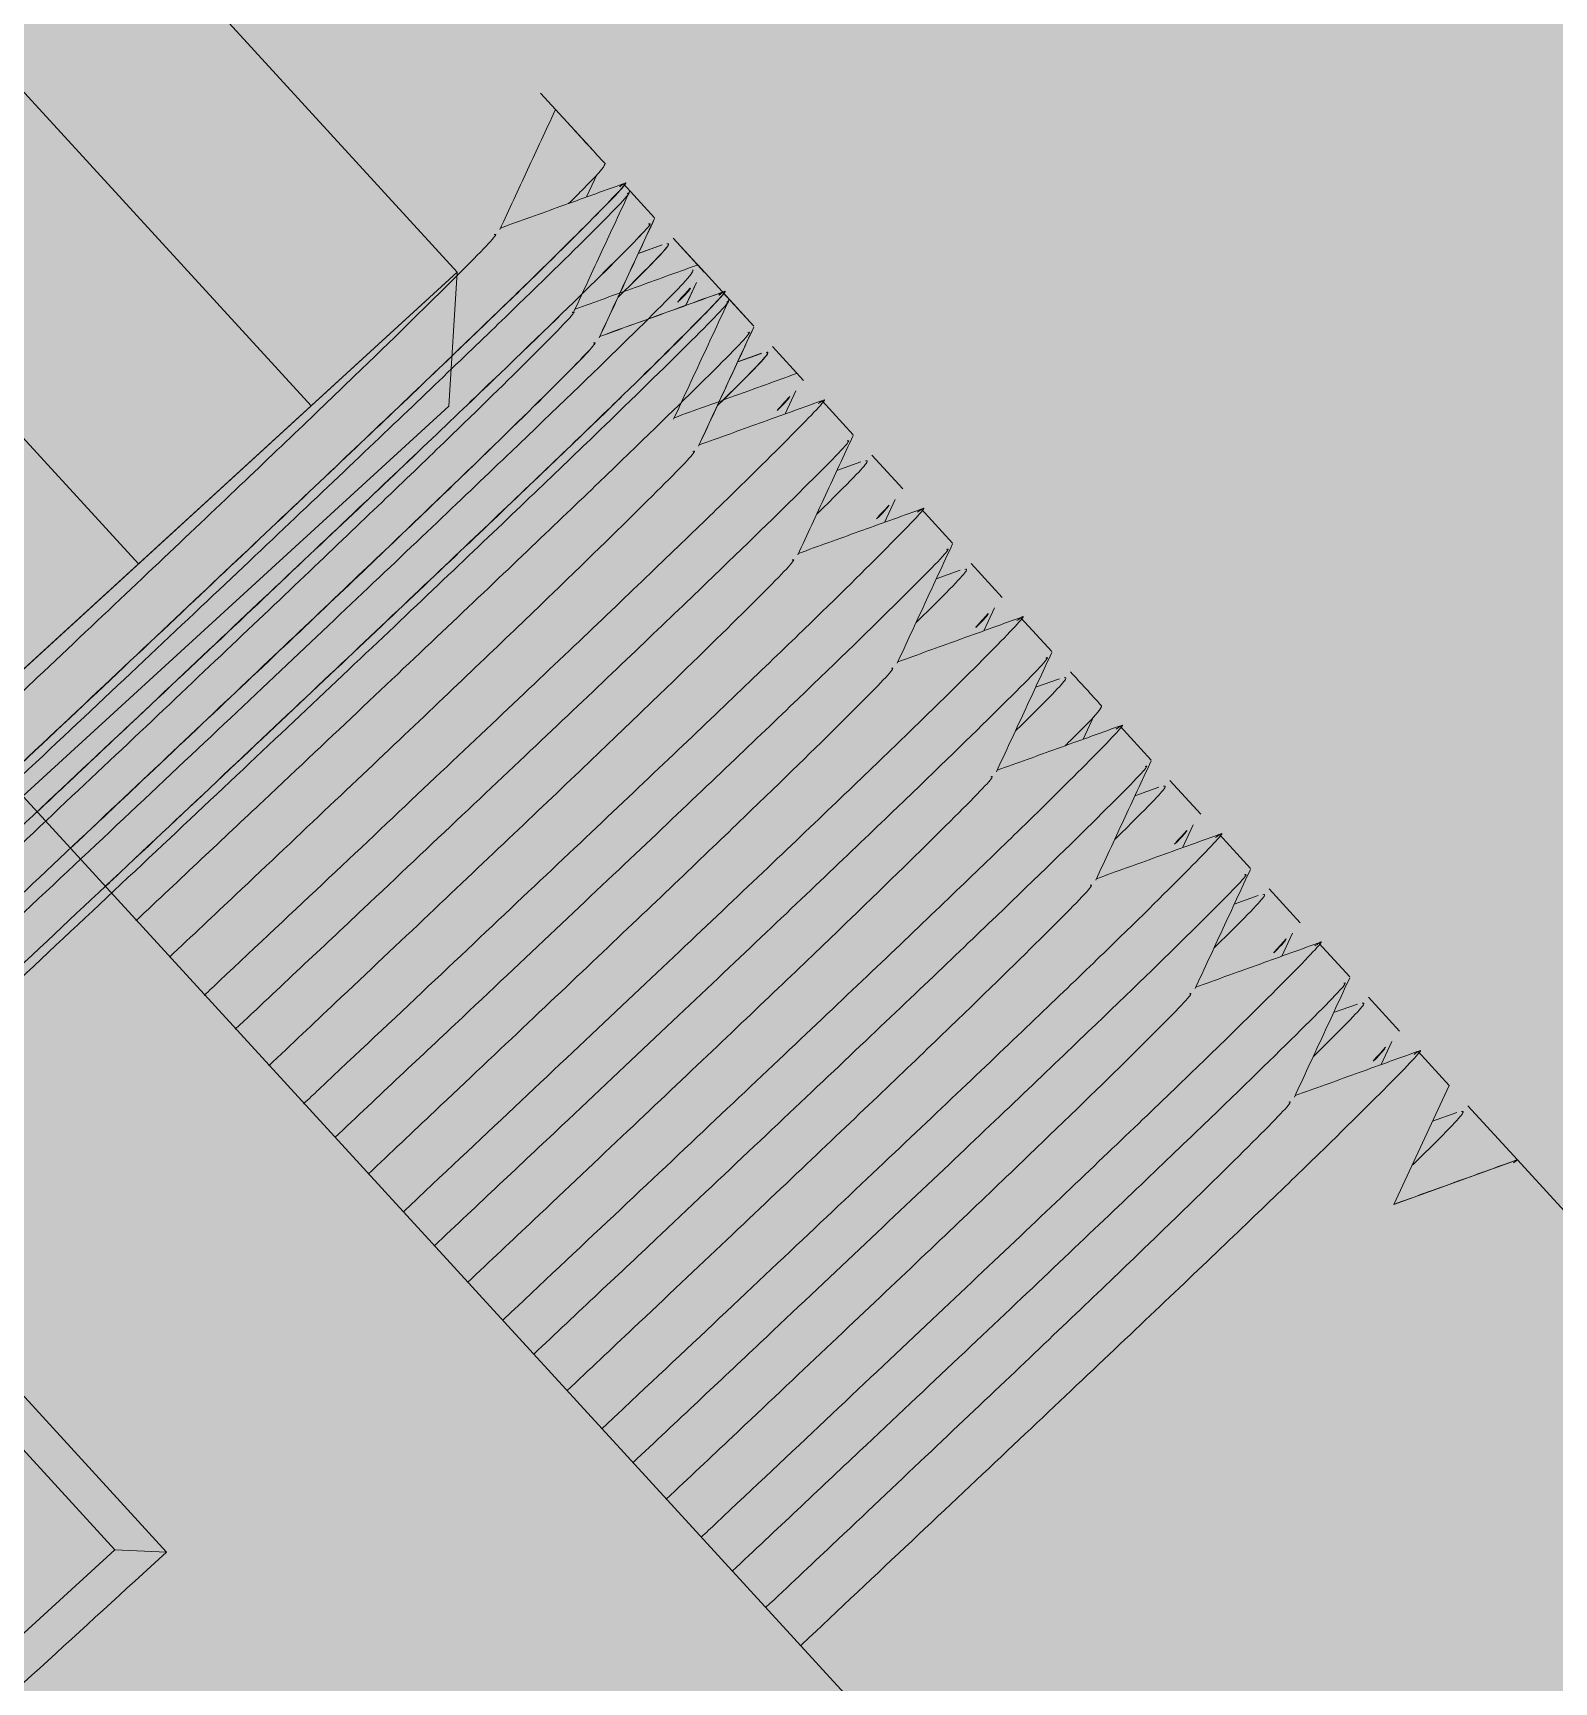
# Model space of a CAD drawing. Header units: metres. Extents: x 2306714 to 2308412, y 453204 to 454783.
# Drawn here: x 2307437.82626 to 2307437.85211, y 454011.39916 to 454011.4272 of the extents above; entities that cross this region are included whole.
import ezdxf

# ---------------------------------------------------------------- set-up
doc = ezdxf.new("R2010")
doc.units = ezdxf.units.M
for name, color, linetype in [('220_СТР', 7, 'Continuous'), ('АД_серый', 250, 'Continuous'), ('ГП_здания', 7, 'Continuous'), ('ПП_Дорога_Покрытия_Газон', 3, 'Continuous')]:
    doc.layers.add(name, color=color, linetype=linetype)
doc.layers.add('ГП_АД том 3.2.6', color=250, linetype='Continuous', lineweight=40)
doc.layers.add('ПП_Дорога_Покрытия_Щебневание_Прикромочное', color=151, linetype='Continuous', lineweight=30)

# ---------------------------------------------------------------- blocks, each defined once
blk = doc.blocks.new('АД 3.2.6')
at = {"layer": 'АД_серый'}
h = blk.add_hatch(dxfattribs=at)
h.set_pattern_fill('ANSI37', color=256, scale=0.25)
h.set_pattern_definition([(45, (-2306965.9422, -453205.9558), (-0.56126600757, 0.56126600757), []), (135, (-2306965.9422, -453205.9558), (-0.56126600757, -0.56126600757), [])])
edge = h.paths.add_edge_path()
edge.add_line((1053.931858, 1206.085365), (1054.025428, 1208.204838))
edge.add_line((1054.025428, 1208.204838), (1018.622022, 1175.791896))
edge.add_line((1018.622022, 1175.791896), (966.992054, 1128.523023))
edge.add_line((966.992054, 1128.523023), (878.483537, 1047.490669))
edge.add_line((878.483537, 1047.490669), (841.604988, 1013.727188))
edge.add_line((841.604988, 1013.727188), (814.314862, 988.742212))
edge.add_line((814.314862, 988.742212), (777.436313, 954.978731))
edge.add_line((777.436313, 954.978731), (740.557764, 921.21525))
edge.add_line((740.557764, 921.21525), (666.800667, 853.688288))
edge.add_line((666.800667, 853.688288), (629.922118, 819.924807))
edge.add_line((629.922118, 819.924807), (593.04357, 786.161326))
edge.add_line((593.04357, 786.161326), (556.165021, 752.397845))
edge.add_line((556.165021, 752.397845), (292.41778, 510.928882))
edge.add_line((292.41778, 510.928882), (59.061152, 297.283488))
edge.add_arc((479.247642, -161.67002), 622.249957, 132.475091023, 141.13179677)
edge.add_line((-5.230899, 228.811161), (-27.958181, 200.612925))
edge.add_arc((-516.719034, 594.545575), 627.750034, 312.475230683, 321.131796611, ccw=False)
edge.add_line((-92.817381, 131.536404), (-212.234683, 22.205542))
edge.add_line((-212.234683, 22.205542), (-211.221776, 21.099189))
edge.add_line((-211.221776, 21.099189), (-91.804474, 130.43005))
edge.add_arc((-516.719034, 594.545575), 629.250034, 312.475230695, 321.131796623)
edge.add_line((-26.790294, 199.671628), (-4.063012, 227.869864))
edge.add_arc((479.247642, -161.67002), 620.749957, 132.475091011, 141.131796759, ccw=False)
edge.add_line((60.074056, 296.177132), (293.446043, 509.836562))
edge.add_line((293.446043, 509.836562), (557.177951, 751.291461))
edge.add_line((557.177951, 751.291461), (594.056502, 785.05494))
edge.add_line((594.056502, 785.05494), (630.935053, 818.818418))
edge.add_line((630.935053, 818.818418), (667.813603, 852.581897))
edge.add_line((667.813603, 852.581897), (741.570705, 920.108855))
edge.add_line((741.570705, 920.108855), (778.449255, 953.872334))
edge.add_line((778.449255, 953.872334), (815.327806, 987.635812))
edge.add_line((815.327806, 987.635812), (842.617933, 1012.620787))
edge.add_line((842.617933, 1012.620787), (879.496484, 1046.384266))
edge.add_line((879.496484, 1046.384266), (968.005005, 1127.416615))
edge.add_line((968.005005, 1127.416615), (1019.634976, 1174.685485))
edge.add_line((1019.634976, 1174.685485), (1053.931858, 1206.085365))
blk = doc.blocks.new('Водоподготовка 4 этап')
at = {"layer": '220_СТР', "lineweight": 30, "true_color": 0xe51010}
h = blk.add_hatch(color=12, dxfattribs=at)
h.dxf.hatch_style = 1
h.paths.add_polyline_path([(2307427.332882, 454009.457954), (2307434.339805, 454015.873016), (2307439.338172, 454010.416246), (2307432.329877, 454003.999929)])
at = {"layer": 'ПП_Дорога_Покрытия_Щебневание_Прикромочное'}
h = blk.add_hatch(dxfattribs=at)
h.set_pattern_fill('ANSI37', color=256, scale=0.2, angle=4.77736958)
edge = h.paths.add_edge_path()
edge.add_line((2307428.854027, 454000.817677), (2307431.592306, 454003.324659))
edge.add_line((2307431.592306, 454003.324659), (2307432.267576, 454002.587088))
edge.add_line((2307432.267576, 454002.587088), (2307430.266868, 454000.755376))
edge.add_line((2307430.266868, 454000.755376), (2307440.650591, 453989.413637))
edge.add_arc((2307447.604717, 453979.818699), 11.850008, 42.4081678, 125.9334814, ccw=False)
edge.add_line((2307456.354279, 453987.810435), (2307478.60707, 453963.504589))
edge.add_arc((2307469.866895, 453955.502641), 11.849971, -47.5250172, 42.475234, ccw=False)
edge.add_line((2307477.868804, 453946.762431), (2307498.889567, 453966.007626))
edge.add_arc((2307490.887618, 453974.747838), 11.85, 222.4750961, 312.4751206, ccw=False)
edge.add_line((2307482.147402, 453966.745892), (2307441.551955, 454011.086726))
edge.add_line((2307441.551955, 454011.086726), (2307440.751013, 454010.353945))
edge.add_line((2307440.751013, 454010.353945), (2307440.075743, 454011.091516))
edge.add_line((2307440.075743, 454011.091516), (2307441.614004, 454012.499843))
edge.add_line((2307441.614004, 454012.499843), (2307452.602388, 454000.497657))
edge.add_line((2307452.602388, 454000.497657), (2307451.864817, 453999.822387))
edge.add_line((2307451.864817, 453999.822387), (2307453.215356, 453998.347245))
edge.add_line((2307453.215356, 453998.347245), (2307453.952927, 453999.022515))
edge.add_line((2307453.952927, 453999.022515), (2307482.884973, 453967.421162))
edge.add_arc((2307490.887571, 453974.746787), 10.849257, 222.4711703, 312.4790466)
edge.add_line((2307498.214297, 453966.745196), (2307498.889567, 453966.007626))
edge.add_line((2307498.889567, 453966.007626), (2307477.868804, 453946.762431))
edge.add_line((2307477.868804, 453946.762431), (2307477.197263, 453947.503196))
edge.add_arc((2307469.866572, 453955.50254), 10.850278, 312.5025069, 402.474487)
edge.add_line((2307477.869499, 453962.829319), (2307455.607352, 453987.145382))
edge.add_arc((2307447.604711, 453979.818713), 10.849993, 42.4750824, 130.626496)
edge.add_line((2307440.540006, 453988.053535), (2307428.854027, 454000.817677))
blk = doc.blocks.new('Водоподготовка 18.05')
at = {"layer": 'ГП_здания', "linetype": 'Continuous', "lineweight": 13}
for p, q in [((7599.94, 3198.862, 0), (7599.94, 3167.612, 0)), ((7614.502, 3193.499, 0), (7614.502, 3194.827, 0)), ((7613.888, 3192.999, 0), (7614.285, 3193.165, 0)), ((7614.502, 3191.957, 0), (7614.502, 3192.739, 0)), ((7614.285, 3191.533, 0), (7613.888, 3191.699, 0)), ((7614.285, 3191.53, 0), (7613.888, 3191.697, 0)), ((7614.502, 3190.71, 0), (7614.502, 3191.491, 0)), ((7614.502, 3190.707, 0), (7614.502, 3191.489, 0)), ((7614.502, 3190.085, 0), (7614.502, 3190.866, 0)), ((7613.888, 3190.502, 0), (7614.285, 3190.668, 0)), ((7613.888, 3190.499, 0), (7614.285, 3190.665, 0)), ((7614.502, 3189.46, 0), (7614.502, 3190.241, 0)), ((7614.502, 3189.457, 0), (7614.502, 3190.239, 0)), ((7614.285, 3189.033, 0), (7613.888, 3189.199, 0)), ((7614.285, 3189.03, 0), (7613.888, 3189.197, 0)), ((7614.502, 3188.207, 0), (7614.502, 3188.989, 0)), ((7613.888, 3187.999, 0), (7614.285, 3188.165, 0)), ((7614.502, 3186.957, 0), (7614.502, 3187.739, 0)), ((7614.285, 3186.53, 0), (7613.888, 3186.697, 0)), ((7614.502, 3185.707, 0), (7614.502, 3186.489, 0)), ((7613.888, 3185.499, 0), (7614.285, 3185.665, 0)), ((7614.502, 3184.457, 0), (7614.502, 3185.239, 0)), ((7614.285, 3184.03, 0), (7613.888, 3184.197, 0)), ((7614.502, 3183.207, 0), (7614.502, 3183.989, 0)), ((7613.888, 3182.999, 0), (7614.285, 3183.165, 0)), ((7614.502, 3181.957, 0), (7614.502, 3182.739, 0)), ((7614.285, 3181.53, 0), (7613.888, 3181.697, 0)), ((7613.888, 3180.499, 0), (7614.285, 3180.665, 0)), ((7614.502, 3179.457, 0), (7614.502, 3180.239, 0)), ((7614.285, 3179.03, 0), (7613.888, 3179.197, 0)), ((7614.502, 3178.207, 0), (7614.502, 3178.989, 0)), ((7613.888, 3177.999, 0), (7614.285, 3178.165, 0)), ((7614.502, 3176.957, 0), (7614.502, 3177.739, 0)), ((7614.285, 3176.53, 0), (7613.888, 3176.697, 0)), ((7614.502, 3175.707, 0), (7614.502, 3176.489, 0)), ((7613.888, 3175.499, 0), (7614.285, 3175.665, 0)), ((7614.502, 3174.457, 0), (7614.502, 3175.239, 0)), ((7614.285, 3174.03, 0), (7613.888, 3174.197, 0)), ((7614.502, 3173.207, 0), (7614.502, 3173.989, 0)), ((7613.888, 3172.999, 0), (7614.285, 3173.165, 0)), ((7614.285, 3171.53, 0), (7613.883, 3171.699, 0))]:
    blk.add_line(p, q, dxfattribs=at)
at = {"layer": 'ГП_здания', "lineweight": 13}
for p, q in [((7541.248, 3193.543, 0), (7611.405, 3193.543, 0)), ((7611.405, 3193.543, 0), (7609.76, 3191.955, 0))]:
    blk.add_line(p, q, dxfattribs=at)
at = {"layer": 'ГП_здания', "lineweight": 13, "elevation": 0}
blk.add_lwpolyline([(7611.405, 3218.328), (7611.405, 3193.543), (7541.248, 3193.543), (7541.248, 3218.328)], dxfattribs=at)
for points in [[(7608.036, 3214.921), (7608.036, 3193.543), (7604.056, 3193.543), (7604.056, 3214.921)], [(7542.894, 3191.955), (7609.76, 3191.955)]]:
    blk.add_lwpolyline(points, close=True, dxfattribs=at)
at = {"layer": 'ГП_здания', "linetype": 'Continuous', "lineweight": 13, "elevation": 0}
for points in [[(7585.981, 3181.452), (7592.44, 3181.452), (7593.065, 3180.827), (7593.065, 3185.827), (7580.565, 3185.827), (7580.565, 3192.077)], [(7592.44, 3181.452), (7592.44, 3185.202), (7593.065, 3185.827)], [(7614.42, 3170.248), (7614.502, 3170.239), (7612.44, 3171.098), (7614.502, 3171.957), (7614.502, 3172.739)], [(7614.502, 3083.398), (7614.502, 3170.239), (7614.502, 3171.489)]]:
    blk.add_lwpolyline(points, dxfattribs=at)
at = {"layer": 'ГП_здания', "linetype": 'Continuous', "lineweight": 13}
for points, knots in [([(7612.428, 3193.588, 0), (7612.772, 3193.731, 0), (7613.459, 3194.018, 0), (7614.147, 3194.305, 0), (7614.491, 3194.448, 0)], [0, 0, 0, 0, 0.499996, 1, 1, 1, 1]), ([(7614.502, 3193.989, 0), (7614.502, 3193.728, 0), (7614.502, 3193.468, 0), (7614.502, 3193.207, 0), (7614.471, 3193.184, 0), (7614.433, 3193.157, 0), (7613.698, 3193.129, 0), (7613.588, 3193.124, 0)], [0, 0, 0, 0, 1, 1, 1, 1.850128, 2, 2, 2, 2]), ([(7612.3, 3193.588, 0), (7612.315, 3193.58, 0), (7612.375, 3193.548, 0), (7611.303, 3193.492, 0), (7609.108, 3193.418, 0), (7605.805, 3193.348, 0), (7602.55, 3193.294, 0), (7600.458, 3193.262, 0), (7599.925, 3193.254, 0)], [0, 0, 0, 0, 0.0206859, 0.0805324, 0.1406269, 0.2000013, 0.2593635, 0.2789699, 0.2789699, 0.2789699, 0.2789699]), ([(7614.491, 3192.748, 0), (7614.147, 3192.891, 0), (7613.467, 3193.175, 0), (7612.788, 3193.458, 0), (7612.452, 3193.598, 0)], [0, 0, 0, 0, 0.505872, 1, 1, 1, 1]), ([(7539.402, 3191.533, 0), (7539.688, 3191.554, 0), (7540.297, 3191.6, 0), (7542.684, 3191.671, 0), (7546.137, 3191.741, 0), (7550.6, 3191.811, 0), (7555.911, 3191.884, 0), (7561.891, 3191.956, 0), (7568.338, 3192.025, 0), (7575.067, 3192.097, 0), (7581.864, 3192.17, 0), (7588.479, 3192.241, 0), (7594.721, 3192.311, 0), (7600.404, 3192.384, 0), (7605.319, 3192.456, 0), (7609.305, 3192.525, 0), (7612.294, 3192.597, 0), (7614.021, 3192.671, 0), (7614.703, 3192.721, 0), (7614.45, 3192.747, 0), (7614.42, 3192.751, 0)], [0, 0, 0, 0, 0.0525307, 0.1116248, 0.1700108, 0.2283849, 0.2874765, 0.3463341, 0.4044202, 0.4632692, 0.5223637, 0.5807518, 0.6391239, 0.6982151, 0.7570738, 0.81516, 0.8740078, 0.9333537, 0.9919847, 1, 1, 1, 1]), ([(7599.925, 3192.376, 0), (7600.045, 3192.378, 0), (7601.943, 3192.404, 0), (7605.319, 3192.454, 0), (7609.305, 3192.522, 0), (7612.294, 3192.595, 0), (7614.021, 3192.668, 0), (7614.703, 3192.718, 0), (7614.45, 3192.745, 0), (7614.42, 3192.748, 0)], [0.6942533, 0.6942533, 0.6942533, 0.6942533, 0.6982151, 0.7570738, 0.81516, 0.8740078, 0.9333537, 0.9919847, 1, 1, 1, 1]), ([(7614.432, 3192.574, 0), (7614.445, 3192.572, 0), (7614.577, 3192.545, 0), (7613.679, 3192.494, 0), (7611.685, 3192.426, 0), (7608.447, 3192.353, 0), (7604.213, 3192.28, 0), (7599.103, 3192.21, 0), (7593.284, 3192.14, 0), (7586.917, 3192.067, 0), (7580.234, 3191.994, 0), (7573.453, 3191.926, 0), (7566.769, 3191.853, 0), (7560.398, 3191.78, 0), (7554.573, 3191.71, 0), (7549.457, 3191.64, 0), (7545.214, 3191.567, 0), (7541.972, 3191.495, 0), (7539.946, 3191.426, 0), (7539.038, 3191.372, 0), (7539.209, 3191.341, 0), (7539.244, 3191.335, 0)], [0, 0, 0, 0, 0.006068, 0.063848, 0.120873, 0.17865, 0.236664, 0.293982, 0.351292, 0.409305, 0.467086, 0.524112, 0.581887, 0.639902, 0.697222, 0.75453, 0.812542, 0.870325, 0.92735, 0.985124, 1, 1, 1, 1]), ([(7612.426, 3191.714, 0), (7612.77, 3191.858, 0), (7613.458, 3192.144, 0), (7614.146, 3192.431, 0), (7614.49, 3192.574, 0)], [0, 0, 0, 0, 0.499996, 1, 1, 1, 1]), ([(7614.354, 3191.95, 0), (7614.371, 3191.942, 0), (7614.436, 3191.91, 0), (7613.301, 3191.853, 0), (7610.978, 3191.78, 0), (7607.484, 3191.71, 0), (7603.032, 3191.64, 0), (7597.717, 3191.567, 0), (7591.738, 3191.495, 0), (7585.291, 3191.426, 0), (7578.563, 3191.354, 0), (7571.766, 3191.28, 0), (7565.151, 3191.21, 0), (7558.908, 3191.14, 0), (7553.225, 3191.067, 0), (7548.312, 3190.995, 0), (7544.321, 3190.926, 0), (7541.346, 3190.854, 0), (7539.568, 3190.78, 0), (7538.904, 3190.719, 0), (7539.329, 3190.682, 0), (7539.487, 3190.668, 0)], [0, 0, 0, 0, 0.019731, 0.075555, 0.131612, 0.186996, 0.242369, 0.298423, 0.354254, 0.409354, 0.465178, 0.521234, 0.576621, 0.631992, 0.688045, 0.743878, 0.798978, 0.8548, 0.911095, 0.966712, 1, 1, 1, 1]), ([(7614.354, 3191.948, 0), (7614.371, 3191.94, 0), (7614.436, 3191.908, 0), (7613.301, 3191.851, 0), (7610.978, 3191.778, 0), (7607.484, 3191.708, 0), (7603.661, 3191.647, 0), (7600.965, 3191.609, 0), (7599.926, 3191.595, 0)], [0, 0, 0, 0, 0.0197307, 0.0755554, 0.1316115, 0.1869959, 0.242369, 0.2748414, 0.2748414, 0.2748414, 0.2748414]), ([(7612.428, 3191.09, 0), (7612.772, 3191.234, 0), (7613.459, 3191.52, 0), (7614.147, 3191.807, 0), (7614.491, 3191.95, 0)], [0, 0, 0, 0, 0.4999962, 1, 1, 1, 1]), ([(7612.428, 3191.088, 0), (7612.772, 3191.231, 0), (7613.459, 3191.518, 0), (7614.147, 3191.805, 0), (7614.491, 3191.948, 0)], [0, 0, 0, 0, 0.4999962, 1, 1, 1, 1]), ([(7612.376, 3191.714, 0), (7612.387, 3191.712, 0), (7612.51, 3191.685, 0), (7611.66, 3191.635, 0), (7609.777, 3191.566, 0), (7606.715, 3191.494, 0), (7602.714, 3191.421, 0), (7597.883, 3191.351, 0), (7592.383, 3191.281, 0), (7586.364, 3191.207, 0), (7580.047, 3191.135, 0), (7573.637, 3191.066, 0), (7567.319, 3190.994, 0), (7561.296, 3190.921, 0), (7555.79, 3190.851, 0), (7550.953, 3190.781, 0), (7546.944, 3190.707, 0), (7543.875, 3190.635, 0), (7541.98, 3190.567, 0), (7541.124, 3190.516, 0), (7541.246, 3190.489, 0), (7541.257, 3190.487, 0)], [0, 0, 0, 0, 0.005593, 0.063919, 0.121484, 0.179807, 0.23837, 0.296229, 0.354081, 0.412642, 0.47097, 0.528534, 0.586856, 0.645419, 0.703281, 0.76113, 0.819691, 0.87802, 0.935585, 0.993905, 1, 1, 1, 1]), ([(7614.49, 3190.877, 0), (7614.146, 3191.02, 0), (7613.467, 3191.303, 0), (7612.788, 3191.586, 0), (7612.453, 3191.725, 0)], [0, 0, 0, 0, 0.5065455, 1, 1, 1, 1]), ([(7613.132, 3191.384, 0), (7613.135, 3191.384, 0), (7613.934, 3191.408, 0), (7614.432, 3191.445, 0), (7614.373, 3191.479, 0), (7614.354, 3191.491, 0)], [0, 0, 0, 0, 0.002519, 0.668526, 1, 1, 1, 1]), ([(7613.132, 3191.381, 0), (7613.135, 3191.381, 0), (7613.934, 3191.406, 0), (7614.432, 3191.442, 0), (7614.373, 3191.477, 0), (7614.354, 3191.489, 0)], [0, 0, 0, 0, 0.002519, 0.668526, 1, 1, 1, 1]), ([(7612.3, 3191.09, 0), (7612.315, 3191.082, 0), (7612.375, 3191.051, 0), (7611.303, 3190.994, 0), (7609.108, 3190.921, 0), (7605.805, 3190.851, 0), (7601.597, 3190.781, 0), (7596.573, 3190.707, 0), (7590.921, 3190.635, 0), (7584.827, 3190.566, 0), (7578.467, 3190.494, 0), (7572.042, 3190.421, 0), (7565.789, 3190.351, 0), (7559.888, 3190.281, 0), (7554.515, 3190.208, 0), (7549.875, 3190.135, 0), (7546.085, 3190.067, 0), (7543.34, 3189.994, 0), (7541.793, 3189.935, 0), (7541.591, 3189.902, 0), (7541.534, 3189.893, 0)], [0, 0, 0, 0, 0.0206859, 0.0805324, 0.1406269, 0.2000013, 0.2593635, 0.3194555, 0.3793094, 0.4383788, 0.498224, 0.5583189, 0.6176953, 0.6770556, 0.7371471, 0.7970022, 0.8560717, 0.9159156, 0.9762662, 1, 1, 1, 1]), ([(7612.3, 3191.088, 0), (7612.315, 3191.08, 0), (7612.375, 3191.048, 0), (7611.303, 3190.992, 0), (7609.108, 3190.918, 0), (7605.805, 3190.848, 0), (7602.55, 3190.794, 0), (7600.459, 3190.762, 0), (7599.926, 3190.754, 0)], [0, 0, 0, 0, 0.0206859, 0.0805324, 0.1406269, 0.2000013, 0.2593635, 0.2789518, 0.2789518, 0.2789518, 0.2789518]), ([(7614.491, 3190.25, 0), (7614.147, 3190.394, 0), (7613.467, 3190.677, 0), (7612.788, 3190.96, 0), (7612.452, 3191.1, 0)], [0, 0, 0, 0, 0.5058718, 1, 1, 1, 1]), ([(7614.491, 3190.248, 0), (7614.147, 3190.391, 0), (7613.467, 3190.675, 0), (7612.788, 3190.958, 0), (7612.452, 3191.098, 0)], [0, 0, 0, 0, 0.5058718, 1, 1, 1, 1]), ([(7539.288, 3189.627, 0), (7539.308, 3189.641, 0), (7539.361, 3189.68, 0), (7540.8, 3189.741, 0), (7543.413, 3189.811, 0), (7547.163, 3189.884, 0), (7551.85, 3189.956, 0), (7557.332, 3190.025, 0), (7563.453, 3190.097, 0), (7570.029, 3190.171, 0), (7576.805, 3190.241, 0), (7583.572, 3190.311, 0), (7590.13, 3190.384, 0), (7596.248, 3190.457, 0), (7601.735, 3190.525, 0), (7606.43, 3190.598, 0), (7610.187, 3190.671, 0), (7612.82, 3190.741, 0), (7614.317, 3190.805, 0), (7614.366, 3190.848, 0), (7614.388, 3190.866, 0)], [0, 0, 0, 0, 0.034749, 0.092072, 0.149379, 0.207392, 0.265177, 0.322204, 0.379978, 0.438242, 0.495803, 0.553118, 0.611133, 0.668914, 0.72594, 0.783719, 0.841735, 0.899052, 0.956365, 1, 1, 1, 1]), ([(7614.142, 3190.668, 0), (7614.117, 3190.658, 0), (7614.081, 3190.645, 0), (7613.704, 3190.631, 0), (7613.588, 3190.627, 0)], [0, 0, 0, 0, 0.69351, 1, 1, 1, 1]), ([(7614.142, 3190.665, 0), (7614.117, 3190.656, 0), (7614.081, 3190.642, 0), (7613.704, 3190.629, 0), (7613.588, 3190.624, 0)], [0, 0, 0, 0, 0.69351, 1, 1, 1, 1]), ([(7539.402, 3189.033, 0), (7539.688, 3189.054, 0), (7540.297, 3189.1, 0), (7542.684, 3189.171, 0), (7546.137, 3189.241, 0), (7550.6, 3189.311, 0), (7555.911, 3189.384, 0), (7561.891, 3189.456, 0), (7568.338, 3189.525, 0), (7575.067, 3189.597, 0), (7581.864, 3189.67, 0), (7588.479, 3189.741, 0), (7594.721, 3189.811, 0), (7600.404, 3189.884, 0), (7605.319, 3189.956, 0), (7609.305, 3190.025, 0), (7612.294, 3190.097, 0), (7614.021, 3190.171, 0), (7614.703, 3190.221, 0), (7614.45, 3190.247, 0), (7614.42, 3190.251, 0)], [0, 0, 0, 0, 0.0525307, 0.1116248, 0.1700108, 0.2283849, 0.2874765, 0.3463341, 0.4044202, 0.4632692, 0.5223637, 0.5807518, 0.6391239, 0.6982151, 0.7570738, 0.81516, 0.8740078, 0.9333537, 0.9919847, 1, 1, 1, 1]), ([(7599.927, 3189.876, 0), (7600.046, 3189.878, 0), (7601.944, 3189.904, 0), (7605.319, 3189.954, 0), (7609.305, 3190.022, 0), (7612.294, 3190.095, 0), (7614.021, 3190.168, 0), (7614.703, 3190.218, 0), (7614.45, 3190.245, 0), (7614.42, 3190.248, 0)], [0.6942695, 0.6942695, 0.6942695, 0.6942695, 0.6982151, 0.7570738, 0.81516, 0.8740078, 0.9333537, 0.9919847, 1, 1, 1, 1]), ([(7614.432, 3190.074, 0), (7614.445, 3190.072, 0), (7614.577, 3190.045, 0), (7613.679, 3189.994, 0), (7611.685, 3189.926, 0), (7608.447, 3189.853, 0), (7604.213, 3189.78, 0), (7599.103, 3189.71, 0), (7593.284, 3189.64, 0), (7586.917, 3189.567, 0), (7580.234, 3189.494, 0), (7573.453, 3189.426, 0), (7566.769, 3189.353, 0), (7560.398, 3189.28, 0), (7554.573, 3189.21, 0), (7549.457, 3189.14, 0), (7545.214, 3189.067, 0), (7541.972, 3188.995, 0), (7539.946, 3188.926, 0), (7539.038, 3188.872, 0), (7539.209, 3188.841, 0), (7539.244, 3188.835, 0)], [0, 0, 0, 0, 0.006068, 0.063848, 0.120873, 0.17865, 0.236664, 0.293982, 0.351292, 0.409305, 0.467086, 0.524112, 0.581887, 0.639902, 0.697222, 0.75453, 0.812542, 0.870325, 0.92735, 0.985124, 1, 1, 1, 1]), ([(7612.426, 3189.214, 0), (7612.77, 3189.358, 0), (7613.458, 3189.644, 0), (7614.146, 3189.931, 0), (7614.49, 3190.074, 0)], [0, 0, 0, 0, 0.499996, 1, 1, 1, 1]), ([(7614.354, 3189.448, 0), (7614.371, 3189.44, 0), (7614.436, 3189.408, 0), (7613.301, 3189.351, 0), (7610.978, 3189.278, 0), (7607.484, 3189.208, 0), (7603.662, 3189.147, 0), (7600.966, 3189.109, 0), (7599.927, 3189.095, 0)], [0, 0, 0, 0, 0.0197307, 0.0755554, 0.1316115, 0.1869959, 0.242369, 0.274826, 0.274826, 0.274826, 0.274826]), ([(7612.428, 3188.59, 0), (7612.772, 3188.734, 0), (7613.459, 3189.02, 0), (7614.147, 3189.307, 0), (7614.491, 3189.45, 0)], [0, 0, 0, 0, 0.499996, 1, 1, 1, 1]), ([(7612.428, 3188.588, 0), (7612.772, 3188.731, 0), (7613.459, 3189.018, 0), (7614.147, 3189.305, 0), (7614.491, 3189.448, 0)], [0, 0, 0, 0, 0.499996, 1, 1, 1, 1]), ([(7614.49, 3188.377, 0), (7614.146, 3188.52, 0), (7613.467, 3188.803, 0), (7612.788, 3189.086, 0), (7612.453, 3189.225, 0)], [0, 0, 0, 0, 0.506545, 1, 1, 1, 1]), ([(7613.132, 3188.884, 0), (7613.135, 3188.884, 0), (7613.934, 3188.908, 0), (7614.432, 3188.945, 0), (7614.373, 3188.979, 0), (7614.354, 3188.991, 0)], [0, 0, 0, 0, 0.002519, 0.668526, 1, 1, 1, 1]), ([(7613.132, 3188.881, 0), (7613.135, 3188.881, 0), (7613.934, 3188.906, 0), (7614.432, 3188.942, 0), (7614.373, 3188.977, 0), (7614.354, 3188.989, 0)], [0, 0, 0, 0, 0.002519, 0.668526, 1, 1, 1, 1]), ([(7612.3, 3188.588, 0), (7612.315, 3188.58, 0), (7612.375, 3188.548, 0), (7611.303, 3188.492, 0), (7609.108, 3188.418, 0), (7605.805, 3188.348, 0), (7602.551, 3188.294, 0), (7600.459, 3188.262, 0), (7599.928, 3188.254, 0)], [0, 0, 0, 0, 0.0206859, 0.0805324, 0.1406269, 0.2000013, 0.2593635, 0.2789337, 0.2789337, 0.2789337, 0.2789337]), ([(7614.491, 3187.748, 0), (7614.147, 3187.891, 0), (7613.467, 3188.175, 0), (7612.788, 3188.458, 0), (7612.452, 3188.598, 0)], [0, 0, 0, 0, 0.505872, 1, 1, 1, 1]), ([(7614.142, 3188.165, 0), (7614.117, 3188.156, 0), (7614.081, 3188.142, 0), (7613.704, 3188.129, 0), (7613.588, 3188.124, 0)], [0, 0, 0, 0, 0.69351, 1, 1, 1, 1]), ([(7599.928, 3187.376, 0), (7600.047, 3187.378, 0), (7601.944, 3187.404, 0), (7605.319, 3187.454, 0), (7609.305, 3187.522, 0), (7612.294, 3187.595, 0), (7614.021, 3187.668, 0), (7614.703, 3187.718, 0), (7614.45, 3187.745, 0), (7614.42, 3187.748, 0)], [0.6942857, 0.6942857, 0.6942857, 0.6942857, 0.6982151, 0.7570738, 0.81516, 0.8740078, 0.9333537, 0.9919847, 1, 1, 1, 1]), ([(7614.354, 3186.948, 0), (7614.371, 3186.94, 0), (7614.436, 3186.908, 0), (7613.301, 3186.851, 0), (7610.978, 3186.778, 0), (7607.484, 3186.708, 0), (7603.662, 3186.647, 0), (7600.967, 3186.609, 0), (7599.929, 3186.595, 0)], [0, 0, 0, 0, 0.0197307, 0.0755554, 0.1316115, 0.1869959, 0.242369, 0.2748106, 0.2748106, 0.2748106, 0.2748106]), ([(7612.428, 3186.088, 0), (7612.772, 3186.231, 0), (7613.459, 3186.518, 0), (7614.147, 3186.805, 0), (7614.491, 3186.948, 0)], [0, 0, 0, 0, 0.499996, 1, 1, 1, 1]), ([(7613.132, 3186.381, 0), (7613.135, 3186.381, 0), (7613.934, 3186.406, 0), (7614.432, 3186.442, 0), (7614.373, 3186.477, 0), (7614.354, 3186.489, 0)], [0, 0, 0, 0, 0.002519, 0.668526, 1, 1, 1, 1]), ([(7612.3, 3186.088, 0), (7612.315, 3186.08, 0), (7612.375, 3186.048, 0), (7611.303, 3185.992, 0), (7609.108, 3185.918, 0), (7605.805, 3185.848, 0), (7602.551, 3185.794, 0), (7600.46, 3185.762, 0), (7599.929, 3185.754, 0)], [0, 0, 0, 0, 0.0206859, 0.0805324, 0.1406269, 0.2000013, 0.2593635, 0.2789156, 0.2789156, 0.2789156, 0.2789156]), ([(7614.491, 3185.248, 0), (7614.147, 3185.391, 0), (7613.467, 3185.675, 0), (7612.788, 3185.958, 0), (7612.452, 3186.098, 0)], [0, 0, 0, 0, 0.5058718, 1, 1, 1, 1]), ([(7614.142, 3185.665, 0), (7614.117, 3185.656, 0), (7614.081, 3185.642, 0), (7613.704, 3185.629, 0), (7613.588, 3185.624, 0)], [0, 0, 0, 0, 0.69351, 1, 1, 1, 1]), ([(7599.93, 3184.876, 0), (7600.048, 3184.878, 0), (7601.945, 3184.904, 0), (7605.319, 3184.954, 0), (7609.305, 3185.022, 0), (7612.294, 3185.095, 0), (7614.021, 3185.168, 0), (7614.703, 3185.218, 0), (7614.45, 3185.245, 0), (7614.42, 3185.248, 0)], [0.6943019, 0.6943019, 0.6943019, 0.6943019, 0.6982151, 0.7570738, 0.81516, 0.8740078, 0.9333537, 0.9919847, 1, 1, 1, 1]), ([(7614.354, 3184.448, 0), (7614.371, 3184.44, 0), (7614.436, 3184.408, 0), (7613.301, 3184.351, 0), (7610.978, 3184.278, 0), (7607.484, 3184.208, 0), (7603.663, 3184.147, 0), (7600.968, 3184.109, 0), (7599.93, 3184.095, 0)], [0, 0, 0, 0, 0.0197307, 0.0755554, 0.1316115, 0.1869959, 0.242369, 0.2747953, 0.2747953, 0.2747953, 0.2747953]), ([(7612.428, 3183.588, 0), (7612.772, 3183.731, 0), (7613.459, 3184.018, 0), (7614.147, 3184.305, 0), (7614.491, 3184.448, 0)], [0, 0, 0, 0, 0.499996, 1, 1, 1, 1]), ([(7613.132, 3183.881, 0), (7613.135, 3183.881, 0), (7613.934, 3183.906, 0), (7614.432, 3183.942, 0), (7614.373, 3183.977, 0), (7614.354, 3183.989, 0)], [0, 0, 0, 0, 0.002519, 0.668526, 1, 1, 1, 1]), ([(7612.3, 3183.588, 0), (7612.315, 3183.58, 0), (7612.375, 3183.548, 0), (7611.303, 3183.492, 0), (7609.108, 3183.418, 0), (7605.805, 3183.348, 0), (7602.552, 3183.294, 0), (7600.461, 3183.262, 0), (7599.93, 3183.254, 0)], [0, 0, 0, 0, 0.0206859, 0.0805324, 0.1406269, 0.2000013, 0.2593635, 0.2788975, 0.2788975, 0.2788975, 0.2788975]), ([(7614.491, 3182.748, 0), (7614.147, 3182.891, 0), (7613.467, 3183.175, 0), (7612.788, 3183.458, 0), (7612.452, 3183.598, 0)], [0, 0, 0, 0, 0.505872, 1, 1, 1, 1]), ([(7614.142, 3183.165, 0), (7614.117, 3183.156, 0), (7614.081, 3183.142, 0), (7613.704, 3183.129, 0), (7613.588, 3183.124, 0)], [0, 0, 0, 0, 0.69351, 1, 1, 1, 1]), ([(7599.931, 3182.376, 0), (7600.049, 3182.378, 0), (7601.945, 3182.404, 0), (7605.319, 3182.454, 0), (7609.305, 3182.522, 0), (7612.294, 3182.595, 0), (7614.021, 3182.668, 0), (7614.703, 3182.718, 0), (7614.45, 3182.745, 0), (7614.42, 3182.748, 0)], [0.6943181, 0.6943181, 0.6943181, 0.6943181, 0.6982151, 0.7570738, 0.81516, 0.8740078, 0.9333537, 0.9919847, 1, 1, 1, 1]), ([(7614.354, 3181.948, 0), (7614.371, 3181.94, 0), (7614.436, 3181.908, 0), (7613.301, 3181.851, 0), (7610.978, 3181.778, 0), (7607.484, 3181.708, 0), (7603.663, 3181.647, 0), (7600.968, 3181.609, 0), (7599.931, 3181.595, 0)], [0, 0, 0, 0, 0.0197307, 0.0755554, 0.1316115, 0.1869959, 0.242369, 0.2747799, 0.2747799, 0.2747799, 0.2747799]), ([(7612.428, 3181.088, 0), (7612.772, 3181.231, 0), (7613.459, 3181.518, 0), (7614.147, 3181.805, 0), (7614.491, 3181.948, 0)], [0, 0, 0, 0, 0.499996, 1, 1, 1, 1]), ([(7593.065, 3180.827, 0), (7591.117, 3180.827, 0), (7589.169, 3180.827, 0), (7587.222, 3180.827, 0), (7587.218, 3180.829, 0), (7587.21, 3180.833, 0), (7587.139, 3180.871, 0), (7586.975, 3180.958, 0), (7586.588, 3181.159, 0), (7586.227, 3181.336, 0), (7585.983, 3181.451, 0), (7585.981, 3181.452, 0), (7586.414, 3180.806, 0), (7586.848, 3180.16, 0), (7587.281, 3179.514, 0), (7587.472, 3179.102, 0), (7587.663, 3178.69, 0), (7587.854, 3178.278, 0)], [0, 0, 0, 0, 1, 1, 1, 1.065112, 1.145122, 1.270082, 1.50687, 1.996115, 2, 2, 2, 3, 3, 3, 4, 4, 4, 4]), ([(7613.132, 3181.381, 0), (7613.135, 3181.381, 0), (7613.934, 3181.406, 0), (7614.432, 3181.442, 0), (7614.373, 3181.477, 0), (7614.354, 3181.489, 0)], [0, 0, 0, 0, 0.002519, 0.668526, 1, 1, 1, 1]), ([(7614.502, 3181.489, 0), (7614.502, 3181.228, 0), (7614.502, 3180.968, 0), (7614.502, 3180.707, 0), (7614.471, 3180.684, 0), (7614.433, 3180.657, 0), (7613.698, 3180.629, 0), (7613.588, 3180.624, 0)], [0, 0, 0, 0, 1, 1, 1, 1.850128, 2, 2, 2, 2]), ([(7612.3, 3181.088, 0), (7612.315, 3181.08, 0), (7612.375, 3181.048, 0), (7611.303, 3180.992, 0), (7609.108, 3180.918, 0), (7605.805, 3180.848, 0), (7602.552, 3180.794, 0), (7600.462, 3180.762, 0), (7599.932, 3180.754, 0)], [0, 0, 0, 0, 0.0206859, 0.0805324, 0.1406269, 0.2000013, 0.2593635, 0.2788794, 0.2788794, 0.2788794, 0.2788794]), ([(7614.491, 3180.248, 0), (7614.147, 3180.391, 0), (7613.467, 3180.675, 0), (7612.788, 3180.958, 0), (7612.452, 3181.098, 0)], [0, 0, 0, 0, 0.505872, 1, 1, 1, 1]), ([(7599.932, 3179.876, 0), (7600.05, 3179.878, 0), (7601.946, 3179.904, 0), (7605.319, 3179.954, 0), (7609.305, 3180.022, 0), (7612.294, 3180.095, 0), (7614.021, 3180.168, 0), (7614.703, 3180.218, 0), (7614.45, 3180.245, 0), (7614.42, 3180.248, 0)], [0.6943343, 0.6943343, 0.6943343, 0.6943343, 0.6982151, 0.7570738, 0.81516, 0.8740078, 0.9333537, 0.9919847, 1, 1, 1, 1]), ([(7614.354, 3179.448, 0), (7614.371, 3179.44, 0), (7614.436, 3179.408, 0), (7613.301, 3179.351, 0), (7610.978, 3179.278, 0), (7607.484, 3179.208, 0), (7603.663, 3179.147, 0), (7600.969, 3179.109, 0), (7599.933, 3179.095, 0)], [0, 0, 0, 0, 0.0197307, 0.0755554, 0.1316115, 0.1869959, 0.242369, 0.2747645, 0.2747645, 0.2747645, 0.2747645]), ([(7612.428, 3178.588, 0), (7612.772, 3178.731, 0), (7613.459, 3179.018, 0), (7614.147, 3179.305, 0), (7614.491, 3179.448, 0)], [0, 0, 0, 0, 0.4999962, 1, 1, 1, 1]), ([(7613.132, 3178.881, 0), (7613.135, 3178.881, 0), (7613.934, 3178.906, 0), (7614.432, 3178.942, 0), (7614.373, 3178.977, 0), (7614.354, 3178.989, 0)], [0, 0, 0, 0, 0.002519, 0.668526, 1, 1, 1, 1]), ([(7612.3, 3178.588, 0), (7612.315, 3178.58, 0), (7612.375, 3178.548, 0), (7611.303, 3178.492, 0), (7609.108, 3178.418, 0), (7605.805, 3178.348, 0), (7602.553, 3178.294, 0), (7600.463, 3178.262, 0), (7599.933, 3178.254, 0)], [0, 0, 0, 0, 0.0206859, 0.0805324, 0.1406269, 0.2000013, 0.2593635, 0.2788613, 0.2788613, 0.2788613, 0.2788613]), ([(7614.491, 3177.748, 0), (7614.147, 3177.891, 0), (7613.467, 3178.175, 0), (7612.788, 3178.458, 0), (7612.452, 3178.598, 0)], [0, 0, 0, 0, 0.505872, 1, 1, 1, 1]), ([(7614.142, 3178.165, 0), (7614.117, 3178.156, 0), (7614.081, 3178.142, 0), (7613.704, 3178.129, 0), (7613.588, 3178.124, 0)], [0, 0, 0, 0, 0.69351, 1, 1, 1, 1]), ([(7599.934, 3177.377, 0), (7600.051, 3177.378, 0), (7601.946, 3177.404, 0), (7605.319, 3177.454, 0), (7609.305, 3177.522, 0), (7612.294, 3177.595, 0), (7614.021, 3177.668, 0), (7614.703, 3177.718, 0), (7614.45, 3177.745, 0), (7614.42, 3177.748, 0)], [0.6943506, 0.6943506, 0.6943506, 0.6943506, 0.6982151, 0.7570738, 0.81516, 0.8740078, 0.9333537, 0.9919847, 1, 1, 1, 1]), ([(7614.354, 3176.948, 0), (7614.371, 3176.94, 0), (7614.436, 3176.908, 0), (7613.301, 3176.851, 0), (7610.978, 3176.778, 0), (7607.484, 3176.708, 0), (7603.664, 3176.647, 0), (7600.97, 3176.609, 0), (7599.934, 3176.595, 0)], [0, 0, 0, 0, 0.0197307, 0.0755554, 0.1316115, 0.1869959, 0.242369, 0.2747491, 0.2747491, 0.2747491, 0.2747491]), ([(7612.428, 3176.088, 0), (7612.772, 3176.231, 0), (7613.459, 3176.518, 0), (7614.147, 3176.805, 0), (7614.491, 3176.948, 0)], [0, 0, 0, 0, 0.4999962, 1, 1, 1, 1]), ([(7613.132, 3176.381, 0), (7613.135, 3176.381, 0), (7613.934, 3176.406, 0), (7614.432, 3176.442, 0), (7614.373, 3176.477, 0), (7614.354, 3176.489, 0)], [0, 0, 0, 0, 0.002519, 0.668526, 1, 1, 1, 1]), ([(7612.3, 3176.088, 0), (7612.315, 3176.08, 0), (7612.375, 3176.048, 0), (7611.303, 3175.992, 0), (7609.108, 3175.918, 0), (7605.805, 3175.848, 0), (7602.553, 3175.794, 0), (7600.464, 3175.762, 0), (7599.935, 3175.754, 0)], [0, 0, 0, 0, 0.0206859, 0.0805324, 0.1406269, 0.2000013, 0.2593635, 0.2788432, 0.2788432, 0.2788432, 0.2788432]), ([(7614.491, 3175.248, 0), (7614.147, 3175.391, 0), (7613.467, 3175.675, 0), (7612.788, 3175.958, 0), (7612.452, 3176.098, 0)], [0, 0, 0, 0, 0.505872, 1, 1, 1, 1]), ([(7614.142, 3175.665, 0), (7614.117, 3175.656, 0), (7614.081, 3175.642, 0), (7613.704, 3175.629, 0), (7613.588, 3175.624, 0)], [0, 0, 0, 0, 0.69351, 1, 1, 1, 1]), ([(7599.935, 3174.877, 0), (7600.052, 3174.878, 0), (7601.947, 3174.904, 0), (7605.319, 3174.954, 0), (7609.305, 3175.022, 0), (7612.294, 3175.095, 0), (7614.021, 3175.168, 0), (7614.703, 3175.218, 0), (7614.45, 3175.245, 0), (7614.42, 3175.248, 0)], [0.6943668, 0.6943668, 0.6943668, 0.6943668, 0.6982151, 0.7570738, 0.81516, 0.8740078, 0.9333537, 0.9919847, 1, 1, 1, 1]), ([(7614.354, 3174.448, 0), (7614.371, 3174.44, 0), (7614.436, 3174.408, 0), (7613.301, 3174.351, 0), (7610.978, 3174.278, 0), (7607.484, 3174.208, 0), (7603.664, 3174.147, 0), (7600.971, 3174.109, 0), (7599.936, 3174.095, 0)], [0, 0, 0, 0, 0.0197307, 0.0755554, 0.1316115, 0.1869959, 0.242369, 0.2747338, 0.2747338, 0.2747338, 0.2747338]), ([(7612.428, 3173.588, 0), (7612.772, 3173.731, 0), (7613.459, 3174.018, 0), (7614.147, 3174.305, 0), (7614.491, 3174.448, 0)], [0, 0, 0, 0, 0.499996, 1, 1, 1, 1]), ([(7613.132, 3173.881, 0), (7613.135, 3173.881, 0), (7613.934, 3173.906, 0), (7614.432, 3173.942, 0), (7614.373, 3173.977, 0), (7614.354, 3173.989, 0)], [0, 0, 0, 0, 0.002519, 0.668526, 1, 1, 1, 1]), ([(7612.3, 3173.588, 0), (7612.315, 3173.58, 0), (7612.375, 3173.548, 0), (7611.303, 3173.492, 0), (7609.108, 3173.418, 0), (7605.805, 3173.348, 0), (7602.553, 3173.294, 0), (7600.465, 3173.262, 0), (7599.936, 3173.254, 0)], [0, 0, 0, 0, 0.0206859, 0.0805324, 0.1406269, 0.2000013, 0.2593635, 0.2788251, 0.2788251, 0.2788251, 0.2788251]), ([(7614.491, 3172.748, 0), (7614.147, 3172.891, 0), (7613.467, 3173.175, 0), (7612.788, 3173.458, 0), (7612.452, 3173.598, 0)], [0, 0, 0, 0, 0.505872, 1, 1, 1, 1]), ([(7614.142, 3173.165, 0), (7614.117, 3173.156, 0), (7614.081, 3173.142, 0), (7613.704, 3173.129, 0), (7613.588, 3173.124, 0)], [0, 0, 0, 0, 0.69351, 1, 1, 1, 1]), ([(7599.937, 3172.377, 0), (7600.053, 3172.378, 0), (7601.947, 3172.404, 0), (7605.319, 3172.454, 0), (7609.305, 3172.522, 0), (7612.294, 3172.595, 0), (7614.021, 3172.668, 0), (7614.703, 3172.718, 0), (7614.45, 3172.745, 0), (7614.42, 3172.748, 0)], [0.694383, 0.694383, 0.694383, 0.694383, 0.6982151, 0.7570738, 0.81516, 0.8740078, 0.9333537, 0.9919847, 1, 1, 1, 1]), ([(7613.119, 3171.381, 0), (7613.126, 3171.381, 0), (7613.93, 3171.406, 0), (7614.433, 3171.442, 0), (7614.373, 3171.477, 0), (7614.354, 3171.489, 0)], [0, 0, 0, 0, 0.006059, 0.669702, 1, 1, 1, 1]), ([(7614.491, 3170.248, 0), (7614.147, 3170.391, 0), (7613.465, 3170.675, 0), (7612.784, 3170.96, 0), (7612.446, 3171.1, 0)], [0, 0, 0, 0, 0.504381, 1, 1, 1, 1])]:
    blk.add_open_spline(points, degree=3, knots=knots, dxfattribs=at)

msp = doc.modelspace()

# ---------------------------------------------------------------- hatches: boundary and pattern name
at = {"layer": 'ПП_Дорога_Покрытия_Газон'}
h = msp.add_hatch(dxfattribs=at)
h.set_pattern_fill('ANSI37', color=256, scale=0.15, angle=-9.47535813)
edge = h.paths.add_edge_path()
edge.add_line((2307436.385294, 454020.457331), (2307441.303028, 454014.976287))
edge.add_line((2307441.303028, 454014.976287), (2307441.399194, 454014.986363))
edge.add_line((2307441.399194, 454014.986363), (2307441.530983, 454014.993165))
edge.add_line((2307441.530983, 454014.993165), (2307441.662947, 454014.992998))
edge.add_line((2307441.662947, 454014.992998), (2307441.794718, 454014.985864))
edge.add_line((2307441.794718, 454014.985864), (2307441.925928, 454014.971781))
edge.add_line((2307441.925928, 454014.971781), (2307442.056212, 454014.950789))
edge.add_line((2307442.056212, 454014.950789), (2307442.185205, 454014.922947))
edge.add_line((2307442.185205, 454014.922947), (2307442.312548, 454014.888333))
edge.add_line((2307442.312548, 454014.888333), (2307442.437886, 454014.847042))
edge.add_line((2307442.437886, 454014.847042), (2307442.560869, 454014.79919))
edge.add_line((2307442.560869, 454014.79919), (2307442.681153, 454014.744912))
edge.add_line((2307442.681153, 454014.744912), (2307442.798403, 454014.684357))
edge.add_line((2307442.798403, 454014.684357), (2307442.912292, 454014.617695))
edge.add_line((2307442.912292, 454014.617695), (2307443.0287, 454014.541941))
edge.add_line((2307443.0287, 454014.541941), (2307443.140725, 454014.459845))
edge.add_line((2307443.140725, 454014.459845), (2307443.248024, 454014.371661))
edge.add_line((2307443.248024, 454014.371661), (2307443.350265, 454014.27766))
edge.add_line((2307443.350265, 454014.27766), (2307443.447134, 454014.178132))
edge.add_line((2307443.447134, 454014.178132), (2307449.64045, 454007.29398))
edge.add_line((2307449.64045, 454007.29398), (2307453.077957, 454010.492528))
edge.add_line((2307453.077957, 454010.492528), (2307453.182167, 454010.581479))
edge.add_line((2307453.182167, 454010.581479), (2307453.291171, 454010.664485))
edge.add_line((2307453.291171, 454010.664485), (2307453.404631, 454010.741287))
edge.add_line((2307453.404631, 454010.741287), (2307453.522195, 454010.811648))
edge.add_line((2307453.522195, 454010.811648), (2307453.643496, 454010.875348))
edge.add_line((2307453.643496, 454010.875348), (2307453.768159, 454010.932189))
edge.add_line((2307453.768159, 454010.932189), (2307453.895796, 454010.981995))
edge.add_line((2307453.895796, 454010.981995), (2307454.02601, 454011.024611))
edge.add_line((2307454.02601, 454011.024611), (2307454.158397, 454011.059905))
edge.add_line((2307454.158397, 454011.059905), (2307454.292544, 454011.087766))
edge.add_line((2307454.292544, 454011.087766), (2307454.428036, 454011.108109))
edge.add_line((2307454.428036, 454011.108109), (2307454.564451, 454011.12087))
edge.add_line((2307454.564451, 454011.12087), (2307454.701365, 454011.12601))
edge.add_line((2307454.701365, 454011.12601), (2307454.838352, 454011.123511))
edge.add_line((2307454.838352, 454011.123511), (2307454.974988, 454011.113383))
edge.add_line((2307454.974988, 454011.113383), (2307455.110846, 454011.095657))
edge.add_line((2307455.110846, 454011.095657), (2307455.245506, 454011.070388))
edge.add_line((2307455.245506, 454011.070388), (2307455.378549, 454011.037653))
edge.add_line((2307455.378549, 454011.037653), (2307455.50956, 454010.997556))
edge.add_line((2307455.50956, 454010.997556), (2307455.638134, 454010.950221))
edge.add_line((2307455.638134, 454010.950221), (2307455.76387, 454010.895794))
edge.add_line((2307455.76387, 454010.895794), (2307455.886378, 454010.834445))
edge.add_line((2307455.886378, 454010.834445), (2307456.005276, 454010.766365))
edge.add_line((2307456.005276, 454010.766365), (2307456.120196, 454010.691765))
edge.add_line((2307456.120196, 454010.691765), (2307456.230781, 454010.610876))
edge.add_line((2307456.230781, 454010.610876), (2307456.336686, 454010.523951))
edge.add_line((2307456.336686, 454010.523951), (2307456.437582, 454010.43126))
edge.add_line((2307456.437582, 454010.43126), (2307456.533157, 454010.33309))
edge.add_line((2307456.533157, 454010.33309), (2307461.113533, 454005.154303))
edge.add_line((2307461.113533, 454005.154303), (2307462.686268, 454003.368268))
edge.add_line((2307462.686268, 454003.368268), (2307463.937645, 454001.927155))
edge.add_line((2307463.937645, 454001.927155), (2307464.021467, 454001.828869))
edge.add_line((2307464.021467, 454001.828869), (2307464.099474, 454001.725907))
edge.add_line((2307464.099474, 454001.725907), (2307464.171406, 454001.618612))
edge.add_line((2307464.171406, 454001.618612), (2307464.237023, 454001.507344))
edge.add_line((2307464.237023, 454001.507344), (2307464.296105, 454001.392472))
edge.add_line((2307464.296105, 454001.392472), (2307464.348456, 454001.27438))
edge.add_line((2307464.348456, 454001.27438), (2307464.3939, 454001.153462))
edge.add_line((2307464.3939, 454001.153462), (2307464.432287, 454001.030122))
edge.add_line((2307464.432287, 454001.030122), (2307464.463488, 454000.904772))
edge.add_line((2307464.463488, 454000.904772), (2307464.487399, 454000.777829))
edge.add_line((2307464.487399, 454000.777829), (2307464.50394, 454000.649717))
edge.add_line((2307464.50394, 454000.649717), (2307464.513057, 454000.520864))
edge.add_line((2307464.513057, 454000.520864), (2307464.514718, 454000.391699))
edge.add_line((2307464.514718, 454000.391699), (2307464.508918, 454000.262654))
edge.add_line((2307464.508918, 454000.262654), (2307464.495676, 454000.134159))
edge.add_line((2307464.495676, 454000.134159), (2307464.475037, 454000.006643))
edge.add_line((2307464.475037, 454000.006643), (2307464.44707, 453999.880532))
edge.add_line((2307464.44707, 453999.880532), (2307464.411868, 453999.756246))
edge.add_line((2307464.411868, 453999.756246), (2307464.369547, 453999.6342))
edge.add_line((2307464.369547, 453999.6342), (2307464.32025, 453999.514801))
edge.add_line((2307464.32025, 453999.514801), (2307464.264142, 453999.398447))
edge.add_line((2307464.264142, 453999.398447), (2307464.201408, 453999.285528))
edge.add_line((2307464.201408, 453999.285528), (2307464.132259, 453999.176419))
edge.add_line((2307464.132259, 453999.176419), (2307464.056926, 453999.071486))
edge.add_line((2307464.056926, 453999.071486), (2307463.975659, 453998.971077))
edge.add_line((2307463.975659, 453998.971077), (2307463.888729, 453998.875528))
edge.add_line((2307463.888729, 453998.875528), (2307463.796428, 453998.785158))
edge.add_line((2307463.796428, 453998.785158), (2307460.031514, 453995.40898))
edge.add_line((2307460.031514, 453995.40898), (2307462.014563, 453993.011362))
edge.add_line((2307462.014563, 453993.011362), (2307462.322758, 453992.694775))
edge.add_line((2307462.322758, 453992.694775), (2307463.312992, 453991.691903))
edge.add_line((2307463.312992, 453991.691903), (2307481.722925, 454008.547717))
edge.add_line((2307481.722925, 454008.547717), (2307436.208842, 454058.258234))
edge.add_line((2307436.208842, 454058.258234), (2307384.949035, 454011.328246))
edge.add_line((2307384.949035, 454011.328246), (2307430.462211, 453961.615966))
edge.add_line((2307430.462211, 453961.615966), (2307455.581368, 453984.613355))
edge.add_line((2307455.581368, 453984.613355), (2307454.304702, 453985.952764))
edge.add_line((2307454.304702, 453985.952764), (2307453.177975, 453986.971318))
edge.add_line((2307453.177975, 453986.971318), (2307451.896421, 453987.787886))
edge.add_line((2307451.896421, 453987.787886), (2307450.881916, 453988.238885))
edge.add_line((2307450.881916, 453988.238885), (2307449.819935, 453988.561773))
edge.add_line((2307449.819935, 453988.561773), (2307448.723269, 453988.751861))
edge.add_line((2307448.723269, 453988.751861), (2307447.614051, 453988.804981))
edge.add_line((2307447.614051, 453988.804981), (2307446.04021, 453988.644567))
edge.add_line((2307446.04021, 453988.644567), (2307444.51532, 453988.207918))
edge.add_line((2307444.51532, 453988.207918), (2307443.091562, 453987.508203))
edge.add_line((2307443.091562, 453987.508203), (2307441.814923, 453986.567456))
edge.add_line((2307441.814923, 453986.567456), (2307441.721168, 453986.491563))
edge.add_line((2307441.721168, 453986.491563), (2307441.622914, 453986.421591))
edge.add_line((2307441.622914, 453986.421591), (2307441.520535, 453986.357806))
edge.add_line((2307441.520535, 453986.357806), (2307441.414421, 453986.30045))
edge.add_line((2307441.414421, 453986.30045), (2307441.304974, 453986.249742))
edge.add_line((2307441.304974, 453986.249742), (2307441.192611, 453986.205873))
edge.add_line((2307441.192611, 453986.205873), (2307441.077759, 453986.169012))
edge.add_line((2307441.077759, 453986.169012), (2307440.960853, 453986.139297))
edge.add_line((2307440.960853, 453986.139297), (2307440.842339, 453986.116842))
edge.add_line((2307440.842339, 453986.116842), (2307440.722666, 453986.101732))
edge.add_line((2307440.722666, 453986.101732), (2307440.602289, 453986.094024))
edge.add_line((2307440.602289, 453986.094024), (2307440.481667, 453986.093749))
edge.add_line((2307440.481667, 453986.093749), (2307440.361256, 453986.100906))
edge.add_line((2307440.361256, 453986.100906), (2307440.241516, 453986.115468))
edge.add_line((2307440.241516, 453986.115468), (2307440.1229, 453986.137381))
edge.add_line((2307440.1229, 453986.137381), (2307440.005859, 453986.166561))
edge.add_line((2307440.005859, 453986.166561), (2307439.890839, 453986.202898))
edge.add_line((2307439.890839, 453986.202898), (2307439.778277, 453986.246252))
edge.add_line((2307439.778277, 453986.246252), (2307439.6686, 453986.296459))
edge.add_line((2307439.6686, 453986.296459), (2307439.562224, 453986.353329))
edge.add_line((2307439.562224, 453986.353329), (2307439.459555, 453986.416646))
edge.add_line((2307439.459555, 453986.416646), (2307439.360983, 453986.486168))
edge.add_line((2307439.360983, 453986.486168), (2307439.266881, 453986.561631))
edge.add_line((2307439.266881, 453986.561631), (2307439.177608, 453986.64275))
edge.add_line((2307439.177608, 453986.64275), (2307439.093502, 453986.729215))
edge.add_line((2307439.093502, 453986.729215), (2307437.784975, 453988.104849))
edge.add_line((2307437.784975, 453988.104849), (2307427.183593, 453999.288342))
edge.add_line((2307427.183593, 453999.288342), (2307427.102542, 453999.382326))
edge.add_line((2307427.102542, 453999.382326), (2307427.026763, 453999.480609))
edge.add_line((2307427.026763, 453999.480609), (2307426.956482, 453999.582897))
edge.add_line((2307426.956482, 453999.582897), (2307426.889384, 453999.691499))
edge.add_line((2307426.889384, 453999.691499), (2307426.828521, 453999.803714))
edge.add_line((2307426.828521, 453999.803714), (2307426.774088, 453999.919185))
edge.add_line((2307426.774088, 453999.919185), (2307426.726256, 454000.037543))
edge.add_line((2307426.726256, 454000.037543), (2307426.68518, 454000.158412))
edge.add_line((2307426.68518, 454000.158412), (2307426.65099, 454000.281406))
edge.add_line((2307426.65099, 454000.281406), (2307426.623794, 454000.406133))
edge.add_line((2307426.623794, 454000.406133), (2307426.60368, 454000.532197))
edge.add_line((2307426.60368, 454000.532197), (2307426.590711, 454000.659194))
edge.add_line((2307426.590711, 454000.659194), (2307426.58493, 454000.786721))
edge.add_line((2307426.58493, 454000.786721), (2307426.586353, 454000.914371))
edge.add_line((2307426.586353, 454000.914371), (2307426.594978, 454001.041737))
edge.add_line((2307426.594978, 454001.041737), (2307426.610775, 454001.168414))
edge.add_line((2307426.610775, 454001.168414), (2307426.633696, 454001.293997))
edge.add_line((2307426.633696, 454001.293997), (2307426.663666, 454001.418087))
edge.add_line((2307426.663666, 454001.418087), (2307426.700591, 454001.540288))
edge.add_line((2307426.700591, 454001.540288), (2307426.744353, 454001.66021))
edge.add_line((2307426.744353, 454001.66021), (2307426.794812, 454001.777473))
edge.add_line((2307426.794812, 454001.777473), (2307426.851807, 454001.891701))
edge.add_line((2307426.851807, 454001.891701), (2307426.915157, 454002.002531))
edge.add_line((2307426.915157, 454002.002531), (2307426.98466, 454002.109609))
edge.add_line((2307426.98466, 454002.109609), (2307427.060095, 454002.212596))
edge.add_line((2307427.060095, 454002.212596), (2307427.14122, 454002.311161))
edge.add_line((2307427.14122, 454002.311161), (2307427.227779, 454002.404992))
edge.add_line((2307427.227779, 454002.404992), (2307427.319494, 454002.493788))
edge.add_line((2307427.319494, 454002.493788), (2307427.587335, 454002.743887))
edge.add_line((2307427.587335, 454002.743887), (2307424.309437, 454006.147573))
edge.add_line((2307424.309437, 454006.147573), (2307424.345971, 454006.105756))
edge.add_line((2307424.345971, 454006.105756), (2307422.716754, 454007.796183))
edge.add_arc((2307424.500336, 454009.590582), 2.530026, 133.228779, 225.173222, ccw=False)
edge.add_line((2307422.767487, 454011.434022), (2307432.639629, 454020.593659))
edge.add_arc((2307434.445911, 454018.696973), 2.619174, 42.229696, 133.601448, ccw=False)
h.paths.add_polyline_path([(2307441.267949, 454014.972611), (2307441.263386, 454014.972133), (2307441.266569, 454014.968678)])
h.paths.add_polyline_path([(2307434.494966, 454018.867965), (2307434.454585, 454018.837066), (2307434.392298, 454018.780212)])

# ---------------------------------------------------------------- block references
at = {"layer": 'ГП_АД том 3.2.6'}
msp.add_blockref('АД 3.2.6', (2306959.993951, 453221.759961), dxfattribs=at)
at = {"layer": 'ГП_здания'}
msp.add_blockref('Водоподготовка 4 этап', (0, 0), dxfattribs=at)

# ---------------------------------------------------------------- next in the draw order: block references
at = {"layer": 'ГП_здания', "lineweight": 30, "xscale": 0.001, "yscale": 0.001, "zscale": 0.001, "rotation": 42.47509610160246}
msp.add_blockref('Водоподготовка 18.05', (2307434.376019, 454003.927918), dxfattribs=at)

doc.saveas('drawing.dxf')
